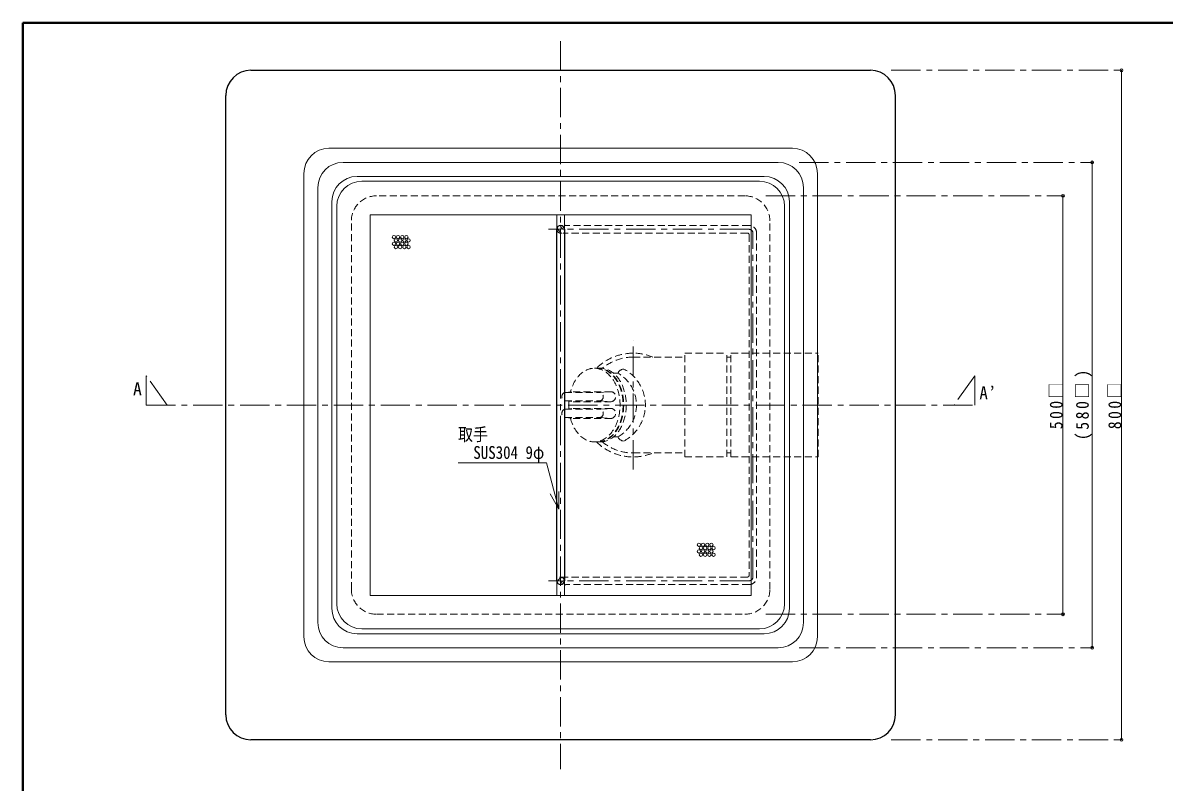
# Model space of a CAD drawing. Units: millimetres, scale not verified. Extents: x -1486 to 1349, y -951 to 1016.
# Drawn here: x -1486 to -122, y 109 to 1016 of the extents above; entities that cross this region are included whole.
import ezdxf
from ezdxf.enums import TextEntityAlignment as Align

# ---------------------------------------------------------------- set-up
doc = ezdxf.new("R2010")
doc.units = ezdxf.units.MM
doc.header["$LTSCALE"] = 7
doc.header["$PDMODE"] = 32
doc.header["$PDSIZE"] = 3.5
doc.linetypes.add('CHAIN1', pattern=[8, 5, -1, 1, -1])
doc.linetypes.add('DASHED1', pattern=[1.8, 1.2, -0.6])
doc.layers.add('0-0', color=7, linetype='Continuous', lineweight=18)
doc.styles.add('ＭＳ ゴシック', font='')
doc.styles.get('ＭＳ ゴシック').set_extended_font_data('MS Gothic')

msp = doc.modelspace()

# ---------------------------------------------------------------- linework, layer by layer
at = {"layer": '0-0', "color": 1, "lineweight": 40}
for p in [(-1485.961, -950.661), (1349.039, 1016.339)]:
    msp.add_line(p, (-1485.961, 1016.339), dxfattribs=at)
at = {"layer": '0-0', "color": 4, "linetype": 'CHAIN1', "lineweight": 9}
for p, q in [((-843.461, 994.589), (-843.461, 124.589)), ((-448.461, 959.589), (-173.461, 959.589)), ((-558.461, 849.589), (-208.461, 849.589)), ((-598.461, 809.589), (-243.461, 809.589)), ((-618.302, 769.589), (-857.961, 769.589)), ((-613.802, 354.089), (-613.802, 765.089)), ((-756.964, 482.589), (-756.964, 636.589)), ((-1313.461, 559.589), (-1338.461, 594.589)), ((-1338.461, 559.589), (-1338.461, 594.589)), ((-348.461, 594.589), (-373.461, 559.589)), ((-348.461, 559.589), (-348.461, 594.589)), ((-1338.461, 559.589), (-348.461, 559.589)), ((-618.302, 349.589), (-857.961, 349.589)), ((-598.461, 309.589), (-243.461, 309.589)), ((-558.461, 269.589), (-208.461, 269.589)), ((-448.461, 159.589), (-173.461, 159.589))]:
    msp.add_line(p, q, dxfattribs=at)
at = {"layer": '0-0', "color": 5, "lineweight": 25}
for p, q in [((-1213.461, 959.589), (-473.461, 959.589)), ((-1243.461, 189.589), (-1243.461, 929.589)), ((-443.461, 189.589), (-443.461, 929.589)), ((-847.961, 349.589), (-847.961, 769.589)), ((-838.961, 769.589), (-838.961, 349.589)), ((-473.461, 159.589), (-1213.461, 159.589))]:
    msp.add_line(p, q, dxfattribs=at)
at = {"layer": '0-0', "color": 4, "lineweight": 9}
for p, q in [((-173.461, 959.589), (-173.461, 159.589)), ((-1120.249, 866.378), (-566.672, 866.378)), ((-208.461, 849.589), (-208.461, 269.589)), ((-1150.249, 282.801), (-1150.249, 836.378)), ((-1086.672, 832.801), (-600.249, 832.801)), ((-536.672, 282.801), (-536.672, 836.378)), ((-243.461, 809.589), (-243.461, 309.589)), ((-1116.672, 316.378), (-1116.672, 802.801)), ((-570.249, 316.378), (-570.249, 802.801)), ((-600.249, 286.378), (-1086.672, 286.378)), ((-566.672, 252.801), (-1120.249, 252.801))]:
    msp.add_line(p, q, dxfattribs=at)
at = {"layer": '0-0'}
for p, q in [((-583.461, 849.589), (-1103.461, 849.589)), ((-1133.461, 299.589), (-1133.461, 819.589)), ((-1080.961, 827.089), (-605.961, 827.089)), ((-553.461, 299.589), (-553.461, 819.589)), ((-1110.961, 797.089), (-1110.961, 322.089)), ((-575.961, 322.089), (-575.961, 797.089)), ((-1070.961, 787.089), (-615.961, 787.089)), ((-1070.961, 787.089), (-1070.961, 332.089)), ((-847.961, 769.589), (-847.961, 787.089)), ((-838.961, 787.089), (-838.961, 769.589)), ((-860.282, 490.594), (-966.024, 490.594)), ((-845.456, 435.264), (-860.282, 490.594)), ((-845.456, 435.264), (-855.956, 453.45)), ((-845.456, 435.264), (-845.456, 456.264)), ((-847.961, 332.089), (-847.961, 349.589)), ((-838.961, 349.589), (-838.961, 332.089)), ((-1080.961, 292.089), (-605.961, 292.089)), ((-1103.461, 269.589), (-583.461, 269.589))]:
    msp.add_line(p, q, dxfattribs=at)
at = {"layer": '0-0', "linetype": 'DASHED1'}
for p, q in [((-623.461, 809.589), (-1063.461, 809.589)), ((-1093.461, 339.589), (-1093.461, 779.589)), ((-593.461, 339.589), (-593.461, 779.589)), ((-1063.461, 309.589), (-623.461, 309.589))]:
    msp.add_line(p, q, dxfattribs=at)
at = {"layer": '0-0', "color": 4, "linetype": 'DASHED1', "lineweight": 9}
for p, q in [((-620.302, 765.089), (-838.961, 765.089)), ((-618.302, 774.089), (-836.961, 774.089)), ((-609.302, 765.089), (-609.302, 354.089)), ((-618.302, 763.089), (-618.302, 356.089)), ((-756.964, 616.864), (-694.964, 616.864)), ((-694.964, 621.589), (-644.964, 621.589)), ((-694.964, 497.589), (-694.964, 621.589)), ((-644.964, 616.864), (-639.964, 616.864)), ((-639.964, 497.589), (-639.964, 621.589)), ((-639.964, 621.589), (-535.964, 621.589)), ((-803.147, 603.589), (-799.514, 603.589)), ((-798.807, 603.589), (-795.766, 603.589)), ((-775.006, 597.589), (-780.309, 597.589)), ((-838.502, 574.589), (-828.602, 575.589)), ((-838.502, 574.589), (-796.076, 574.589)), ((-828.602, 575.589), (-783.691, 575.589)), ((-796.076, 574.589), (-783.691, 575.589)), ((-838.502, 564.589), (-828.602, 563.589)), ((-838.502, 564.589), (-796.076, 564.589)), ((-828.602, 563.589), (-783.691, 563.589)), ((-796.076, 564.589), (-783.691, 563.589)), ((-838.502, 554.589), (-828.602, 555.589)), ((-838.502, 554.589), (-796.076, 554.589)), ((-828.602, 555.589), (-783.691, 555.589)), ((-796.076, 554.589), (-783.691, 555.589)), ((-838.502, 544.589), (-828.602, 543.589)), ((-838.502, 544.589), (-796.076, 544.589)), ((-828.602, 543.589), (-783.691, 543.589)), ((-796.076, 544.589), (-783.691, 543.589)), ((-775.006, 521.589), (-780.309, 521.589)), ((-803.147, 515.589), (-799.514, 515.589)), ((-798.807, 515.589), (-795.766, 515.589)), ((-756.964, 502.314), (-694.964, 502.314)), ((-644.964, 502.314), (-639.964, 502.314)), ((-620.302, 354.089), (-838.961, 354.089)), ((-618.302, 345.089), (-836.961, 345.089))]:
    msp.add_line(p, q, dxfattribs=at)
at = {"layer": '0-0'}
msp.add_lwpolyline([(-1070.961, 332.089), (-615.961, 332.089), (-615.961, 787.089)], dxfattribs=at)
at = {"layer": '0-0', "color": 4, "linetype": 'DASHED1', "lineweight": 9}
for points in [[(-694.964, 497.589), (-644.964, 497.589), (-644.964, 621.589)], [(-639.964, 497.589), (-535.964, 497.589), (-535.964, 621.589)]]:
    msp.add_lwpolyline(points, dxfattribs=at)
at = {"layer": '0-0', "color": 4, "lineweight": 9}
for centre in [(-1042.666, 760.347), (-1042.666, 752.347), (-1040.166, 756.347), (-1040.166, 748.347), (-1037.666, 760.347), (-1037.666, 752.347), (-1035.166, 756.347), (-1035.166, 748.347), (-1032.666, 760.347), (-1032.666, 752.347), (-1030.166, 756.347), (-1030.166, 748.347), (-1027.666, 760.347), (-1027.666, 752.347), (-1025.166, 756.347), (-1025.166, 748.347), (-678.298, 392.759), (-678.298, 384.759), (-675.798, 388.759), (-675.798, 380.759), (-673.298, 392.759), (-673.298, 384.759), (-670.798, 388.759), (-670.798, 380.759), (-668.298, 392.759), (-668.298, 384.759), (-665.798, 388.759), (-665.798, 380.759), (-663.298, 392.759), (-663.298, 384.759), (-660.798, 388.759), (-660.798, 380.759)]:
    msp.add_circle(centre, 2, dxfattribs=at)
at = {"layer": '0-0', "color": 5, "lineweight": 25}
for centre, radius, start, end in [((-1213.461, 929.589), 30, 90, 180), ((-473.461, 929.589), 30, 0, 90), ((-843.461, 769.589), 4.5, 0, 180), ((-843.461, 349.589), 4.5, 180, 0), ((-1213.461, 189.589), 30, 180, 270), ((-473.461, 189.589), 30, 270, 0)]:
    msp.add_arc(centre, radius, start, end, dxfattribs=at)
at = {"layer": '0-0', "color": 4, "lineweight": 9}
for centre, start, end in [((-1120.249, 836.378), 90, 180), ((-566.672, 836.378), 0, 90), ((-1086.672, 802.801), 90, 180), ((-600.249, 802.801), 0, 90), ((-1086.672, 316.378), 180, 270), ((-600.249, 316.378), 270, 0), ((-1120.249, 282.801), 180, 270), ((-566.672, 282.801), 270, 0)]:
    msp.add_arc(centre, 30, start, end, dxfattribs=at)
at = {"layer": '0-0'}
for centre, start, end in [((-1103.461, 819.589), 90, 180), ((-583.461, 819.589), 0, 90), ((-1080.961, 797.089), 90, 180), ((-605.961, 797.089), 0, 90), ((-1080.961, 322.089), 180, 270), ((-605.961, 322.089), 270, 0), ((-1103.461, 299.589), 180, 270), ((-583.461, 299.589), 270, 0)]:
    msp.add_arc(centre, 30, start, end, dxfattribs=at)
at = {"layer": '0-0', "linetype": 'DASHED1'}
for centre, start, end in [((-1063.461, 779.589), 90, 180), ((-623.461, 779.589), 0, 90), ((-1063.461, 339.589), 180, 270), ((-623.461, 339.589), 270, 0)]:
    msp.add_arc(centre, 30, start, end, dxfattribs=at)
at = {"layer": '0-0', "color": 4, "linetype": 'DASHED1', "lineweight": 9}
for centre, radius, start, end in [((-838.961, 774.089), 9, 180, 270), ((-843.461, 769.589), 4.5, 180, 0), ((-836.961, 776.089), 2, 180, 270), ((-620.302, 763.089), 2, 0, 90), ((-618.302, 765.089), 9, 0, 90), ((-756.964, 559.589), 62, 67.48665, 134.79132), ((-756.964, 559.589), 57.275, 90, 129.95471), ((-767.468, 594.429), 8.174, 93.27634, 157.25244), ((-791.068, 559.589), 48.828, 298.27906, 61.72094), ((-796.581, 559.589), 43.697, 299.58578, 60.41422), ((-836.734, 569.589), 5.303, 109.47122, 250.52878), ((-797.843, 569.589), 5.303, 289.47122, 70.52878), ((-783.691, 569.589), 6, 270, 90), ((-836.734, 549.589), 5.303, 109.47122, 250.52878), ((-797.843, 549.589), 5.303, 289.47122, 70.52878), ((-783.691, 549.589), 6, 270, 90), ((-767.468, 524.75), 8.174, 202.74756, 266.72366), ((-756.964, 559.589), 62, 225.20868, 292.51335), ((-756.964, 559.589), 57.275, 230.04529, 270), ((-620.302, 356.089), 2, 270, 0), ((-843.461, 349.589), 4.5, 0, 180), ((-838.961, 345.089), 9, 90, 180), ((-836.961, 343.089), 2, 90, 180), ((-618.302, 354.089), 9, 270, 0)]:
    msp.add_arc(centre, radius, start, end, dxfattribs=at)
at = {"layer": '0-0', "color": 4, "linetype": 'CHAIN1', "lineweight": 9}
for centre, start, end in [((-838.961, 774.089), 180, 270), ((-618.302, 765.089), 0, 90), ((-838.961, 345.089), 90, 180), ((-618.302, 354.089), 270, 0)]:
    msp.add_arc(centre, 4.5, start, end, dxfattribs=at)
at = {"layer": '0-0', "color": 4, "linetype": 'DASHED1', "lineweight": 9}
for centre, start_param, end_param in [((-803.147, 559.589), 1.93510557, 7.48967239), ((-799.514, 559.589), 3.14159265, 6.28318531), ((-798.807, 559.589), 3.14159265, 6.28318531), ((-795.766, 559.589), 3.14159265, 6.28318531), ((-803.147, 559.589), 1.4681253, 1.67346735)]:
    msp.add_ellipse(centre, major_axis=(0, 44), ratio=0.696864, start_param=start_param, end_param=end_param, dxfattribs=at)
at = {"layer": '0-0', "color": 4}
for p in [(-173.461, 959.589), (-208.461, 849.589), (-243.461, 809.589), (-243.461, 309.589), (-208.461, 269.589), (-173.461, 159.589)]:
    msp.add_point(p, dxfattribs=at)

# ---------------------------------------------------------------- texts
at = {"layer": '0-0', "style": 'ＭＳ ゴシック'}
msp.add_text('A', height=15.4, dxfattribs=at).set_placement((-1354.294, 566.589), align=Align.BOTTOM_LEFT)
at = {"layer": '0-0', "style": 'ＭＳ ゴシック', "width": 0.85}
for s, p in [('取手', (-966.024, 512.218)), ('SUS304 9φ', (-947.782, 490.594))]:
    msp.add_text(s, height=15.4, dxfattribs=at).set_placement(p, align=Align.BOTTOM_LEFT)
at = {"layer": '0-0', "char_height": 15.4, "attachment_point": 7, "rotation": 90, "style": 'ＭＳ ゴシック'}
for s, insert in [('\\T1.32;\\W0.9;(580□)', (-208.461, 517.589)), ('\\T1.3;\\W0.9;500□', (-243.461, 530.714)), ('\\T1.3;\\W0.9;800□', (-173.461, 530.714))]:
    msp.add_mtext(s, dxfattribs=dict(at, insert=insert))
at = {"layer": '0-0', "insert": (-343.128, 566.589), "char_height": 15.4, "attachment_point": 7, "style": 'ＭＳ ゴシック'}
msp.add_mtext('\\T1.24;\\W0.95;A’', dxfattribs=at)

doc.saveas('drawing.dxf')
